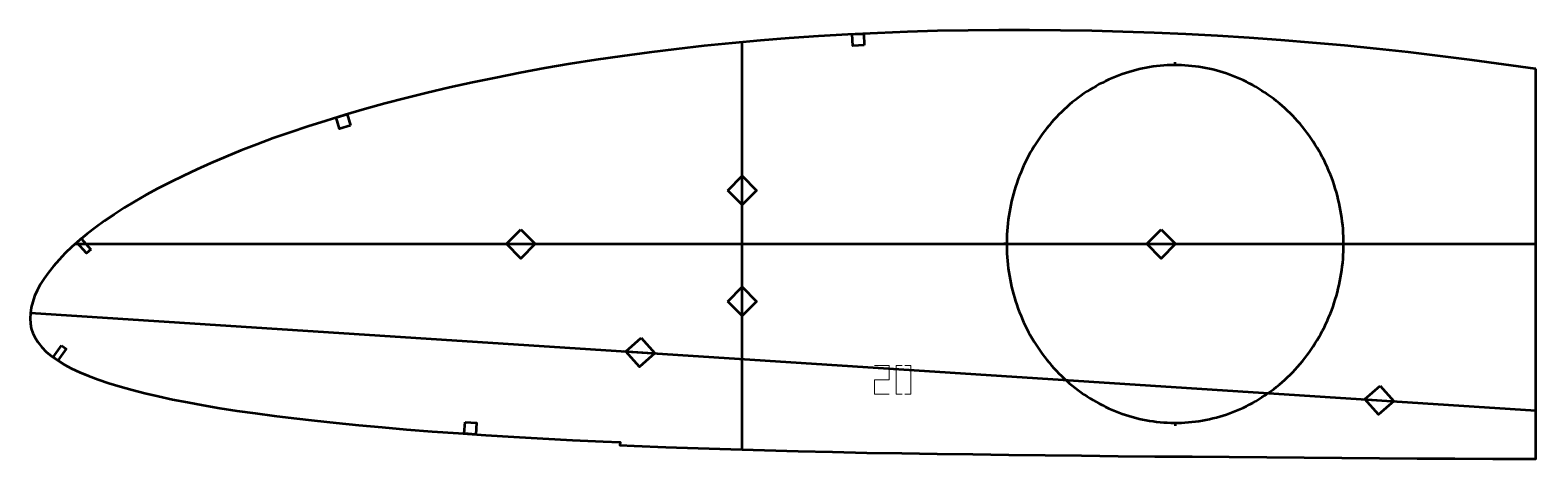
# Model space of a CAD drawing. Header units: metres. Extents: x 9 to 531, y 126 to 274.
import ezdxf

# ---------------------------------------------------------------- set-up
doc = ezdxf.new("R2010")
doc.units = ezdxf.units.M
doc.layers.add('Layer', color=1, linetype='Continuous', lineweight=50)
doc.layers.add('NumLabel', color=1, linetype='Continuous', lineweight=15)

msp = doc.modelspace()

# ---------------------------------------------------------------- linework, layer by layer
at = {"layer": 'Layer', "color": 7}
for p, q in [((255.64, 128.78), (255.64, 269.93)), ((255.64, 212.57), (255.64, 224.57)), ((24.62, 200), (530.58, 200)), ((172.99, 200), (184.99, 200)), ((394.81, 200), (406.81, 200)), ((255.64, 174.13), (255.64, 186.13)), ((9.14, 176.15), (530.58, 142.36)), ((214.42, 162.85), (226.39, 162.07)), ((470.39, 146.26), (482.37, 145.48))]:
    msp.add_line(p, q, dxfattribs=at)
at = {"layer": 'Layer'}
for p, q in [((405.64, 261.96), (405.64, 262.96)), ((347.3, 200), (346.3, 200)), ((463.99, 200), (464.99, 200)), ((405.64, 138.04), (405.64, 137.04))]:
    msp.add_line(p, q, dxfattribs=at)
for points in [[(530.58, 260.62), (530.5, 260.63), (519.48, 262.23), (508.46, 263.72), (497.41, 265.11), (486.36, 266.4), (475.32, 267.6), (464.28, 268.7), (453.26, 269.7), (442.26, 270.58), (431.26, 271.37), (420.28, 272.06), (409.33, 272.65), (398.42, 273.15), (387.55, 273.54), (376.73, 273.82), (365.94, 274), (355.2, 274.09), (344.52, 274.08), (333.9, 273.98), (323.37, 273.79), (312.93, 273.5), (302.57, 273.08), (292.29, 272.56), (282.08, 271.95), (271.98, 271.26), (262, 270.49), (252.16, 269.62), (242.46, 268.63), (232.89, 267.53), (223.43, 266.34), (214.11, 265.08), (204.97, 263.76), (196.03, 262.36), (187.3, 260.87), (178.76, 259.27), (170.39, 257.6), (162.21, 255.89), (154.26, 254.15), (146.57, 252.38), (139.13, 250.53), (131.91, 248.63), (124.9, 246.68), (118.1, 244.7), (111.53, 242.7), (105.18, 240.69), (99.07, 238.66), (93.18, 236.6), (87.51, 234.5), (82.04, 232.37), (76.76, 230.21), (71.67, 228.04), (66.79, 225.85), (62.1, 223.65), (57.62, 221.43), (53.32, 219.2), (49.22, 216.97), (45.32, 214.73), (41.61, 212.49), (38.1, 210.24), (34.78, 207.98), (31.65, 205.73), (28.73, 203.49), (26.02, 201.25), (23.51, 199.01), (21.19, 196.77), (19.07, 194.54), (17.13, 192.32), (15.38, 190.15), (13.85, 188.05), (12.55, 185.99), (11.47, 183.94), (10.6, 181.91), (9.91, 179.92), (9.42, 177.97), (9.12, 176.05), (9.02, 174.23), (9.13, 172.45), (9.44, 170.75), (9.98, 169.1), (10.78, 167.47), (11.83, 165.85), (13.12, 164.25), (14.64, 162.69), (16.42, 161.18), (18.46, 159.72), (20.77, 158.29), (23.34, 156.91), (26.16, 155.57), (29.26, 154.28), (32.64, 153.03), (36.28, 151.81), (40.17, 150.62), (44.33, 149.46), (48.74, 148.33), (53.41, 147.24), (58.33, 146.18), (63.52, 145.15), (68.98, 144.15), (74.69, 143.18), (80.68, 142.25), (86.96, 141.35), (93.52, 140.48), (100.39, 139.63), (107.55, 138.81), (115.04, 138.02), (122.85, 137.26), (130.99, 136.51), (139.45, 135.79), (148.26, 135.1), (157.38, 134.43), (166.83, 133.8), (176.58, 133.19), (186.62, 132.62), (196.93, 132.08), (207.48, 131.58), (213.36, 131.32), (213.31, 130.32), (218.23, 130.11), (229.23, 129.67), (240.42, 129.26), (251.79, 128.89), (263.34, 128.55), (275.05, 128.24), (286.9, 127.96), (298.87, 127.71), (310.95, 127.5), (323.17, 127.31), (335.52, 127.15), (347.99, 127), (360.56, 126.84), (373.2, 126.68), (385.89, 126.54), (398.64, 126.43), (411.48, 126.33), (424.4, 126.23), (437.36, 126.12), (450.36, 126.01), (463.38, 125.92), (476.43, 125.83), (489.5, 125.75), (502.56, 125.67), (515.62, 125.61), (528.7, 125.57), (530.58, 125.56), (530.58, 260.62)], [(297.96, 268.85), (293.97, 268.64), (293.76, 272.64), (297.76, 272.84), (297.96, 268.85)], [(463.99, 200), (463.98, 201.3), (463.94, 202.6), (463.87, 203.9), (463.78, 205.2), (463.67, 206.5), (463.53, 207.79), (463.36, 209.08), (463.17, 210.37), (462.95, 211.65), (462.71, 212.92), (462.44, 214.19), (462.14, 215.46), (461.83, 216.72), (461.48, 217.97), (461.11, 219.21), (460.72, 220.44), (460.31, 221.67), (459.86, 222.88), (459.4, 224.09), (458.91, 225.28), (458.4, 226.46), (457.86, 227.63), (457.31, 228.79), (456.72, 229.94), (456.12, 231.07), (455.49, 232.19), (454.85, 233.3), (454.18, 234.39), (453.49, 235.46), (452.77, 236.52), (452.04, 237.57), (451.29, 238.59), (450.51, 239.6), (449.72, 240.6), (448.91, 241.57), (448.07, 242.53), (447.22, 243.47), (446.35, 244.38), (445.47, 245.28), (444.56, 246.16), (443.64, 247.02), (442.7, 247.86), (441.75, 248.67), (440.78, 249.47), (439.79, 250.24), (438.79, 250.99), (437.77, 251.72), (436.74, 252.43), (435.7, 253.11), (434.64, 253.77), (433.57, 254.4), (432.49, 255.01), (431.39, 255.6), (430.29, 256.16), (429.17, 256.7), (428.04, 257.21), (426.9, 257.7), (425.76, 258.16), (424.6, 258.6), (423.44, 259.01), (422.27, 259.39), (421.09, 259.75), (419.9, 260.08), (418.71, 260.39), (417.51, 260.66), (416.31, 260.91), (415.1, 261.14), (413.89, 261.34), (412.68, 261.51), (411.46, 261.65), (410.24, 261.77), (409.01, 261.86), (407.79, 261.92), (406.56, 261.95), (405.34, 261.96), (404.11, 261.94), (402.89, 261.89), (401.66, 261.81), (400.44, 261.71), (399.22, 261.58), (398, 261.43), (396.79, 261.24), (395.58, 261.03), (394.37, 260.79), (393.17, 260.53), (391.98, 260.24), (390.79, 259.92), (389.61, 259.57), (388.43, 259.2), (387.26, 258.81), (386.1, 258.38), (384.95, 257.93), (383.81, 257.46), (382.68, 256.96), (381.56, 256.43), (380.45, 255.88), (379.35, 255.31), (378.26, 254.71), (377.18, 254.09), (376.12, 253.44), (375.07, 252.77), (374.03, 252.08), (373, 251.36), (372, 250.62), (371, 249.86), (370.02, 249.07), (369.06, 248.27), (368.11, 247.44), (367.18, 246.59), (366.27, 245.72), (365.37, 244.84), (364.49, 243.93), (363.63, 243), (362.79, 242.05), (361.97, 241.09), (361.17, 240.1), (360.38, 239.1), (359.62, 238.08), (358.88, 237.05), (358.15, 236), (357.45, 234.93), (356.77, 233.85), (356.11, 232.75), (355.47, 231.64), (354.86, 230.51), (354.27, 229.37), (353.7, 228.22), (353.15, 227.05), (352.63, 225.87), (352.13, 224.68), (351.65, 223.49), (351.2, 222.28), (350.77, 221.06), (350.36, 219.83), (349.98, 218.59), (349.63, 217.34), (349.3, 216.09), (348.99, 214.83), (348.71, 213.56), (348.46, 212.29), (348.22, 211.01), (348.02, 209.72), (347.84, 208.44), (347.69, 207.15), (347.56, 205.85), (347.45, 204.55), (347.38, 203.25), (347.33, 201.95), (347.3, 200.65), (347.3, 199.35), (347.33, 198.05), (347.38, 196.75), (347.45, 195.45), (347.56, 194.15), (347.69, 192.85), (347.84, 191.56), (348.02, 190.28), (348.22, 188.99), (348.46, 187.71), (348.71, 186.44), (348.99, 185.17), (349.3, 183.91), (349.63, 182.66), (349.98, 181.41), (350.36, 180.17), (350.77, 178.94), (351.2, 177.72), (351.65, 176.51), (352.13, 175.32), (352.63, 174.13), (353.15, 172.95), (353.7, 171.78), (354.27, 170.63), (354.86, 169.49), (355.47, 168.36), (356.11, 167.25), (356.77, 166.15), (357.45, 165.07), (358.15, 164), (358.88, 162.95), (359.62, 161.92), (360.38, 160.9), (361.17, 159.9), (361.97, 158.91), (362.79, 157.95), (363.63, 157), (364.49, 156.07), (365.37, 155.16), (366.27, 154.28), (367.18, 153.41), (368.11, 152.56), (369.06, 151.73), (370.02, 150.93), (371, 150.14), (372, 149.38), (373, 148.64), (374.03, 147.92), (375.07, 147.23), (376.12, 146.56), (377.18, 145.91), (378.26, 145.29), (379.35, 144.69), (380.45, 144.12), (381.56, 143.57), (382.68, 143.04), (383.81, 142.54), (384.95, 142.07), (386.1, 141.62), (387.26, 141.19), (388.43, 140.8), (389.61, 140.43), (390.79, 140.08), (391.98, 139.76), (393.17, 139.47), (394.37, 139.21), (395.58, 138.97), (396.79, 138.76), (398, 138.57), (399.22, 138.42), (400.44, 138.29), (401.66, 138.19), (402.89, 138.11), (404.11, 138.06), (405.34, 138.04), (406.56, 138.05), (407.79, 138.08), (409.01, 138.14), (410.24, 138.23), (411.46, 138.35), (412.68, 138.49), (413.89, 138.66), (415.1, 138.86), (416.31, 139.09), (417.51, 139.34), (418.71, 139.61), (419.9, 139.92), (421.09, 140.25), (422.27, 140.61), (423.44, 140.99), (424.6, 141.4), (425.76, 141.84), (426.9, 142.3), (428.04, 142.79), (429.17, 143.3), (430.29, 143.84), (431.39, 144.4), (432.49, 144.99), (433.57, 145.6), (434.64, 146.23), (435.7, 146.89), (436.74, 147.57), (437.77, 148.28), (438.79, 149.01), (439.79, 149.76), (440.78, 150.53), (441.75, 151.33), (442.7, 152.14), (443.64, 152.98), (444.56, 153.84), (445.47, 154.72), (446.35, 155.62), (447.22, 156.53), (448.07, 157.47), (448.91, 158.43), (449.72, 159.4), (450.51, 160.4), (451.29, 161.41), (452.04, 162.43), (452.77, 163.48), (453.49, 164.54), (454.18, 165.61), (454.85, 166.7), (455.49, 167.81), (456.12, 168.93), (456.72, 170.06), (457.31, 171.21), (457.86, 172.37), (458.4, 173.54), (458.91, 174.72), (459.4, 175.91), (459.86, 177.12), (460.31, 178.33), (460.72, 179.56), (461.11, 180.79), (461.48, 182.03), (461.83, 183.28), (462.14, 184.54), (462.44, 185.81), (462.71, 187.08), (462.95, 188.35), (463.17, 189.63), (463.36, 190.92), (463.53, 192.21), (463.67, 193.5), (463.78, 194.8), (463.87, 196.1), (463.94, 197.4), (463.98, 198.7), (463.99, 200)], [(119.98, 241.09), (116.16, 239.93), (114.99, 243.76), (118.82, 244.92), (119.98, 241.09)], [(250.64, 218.57), (255.64, 223.57), (260.64, 218.57), (255.64, 213.57), (250.64, 218.57)], [(178.99, 205), (183.99, 200), (178.99, 195), (173.99, 200), (178.99, 205)], [(400.81, 205), (405.81, 200), (400.81, 195), (395.81, 200), (400.81, 205)], [(30.04, 198.14), (28.55, 196.81), (25.22, 200.54), (26.72, 201.87), (30.04, 198.14)], [(250.64, 180.13), (255.64, 185.13), (260.64, 180.13), (255.64, 175.13), (250.64, 180.13)], [(220.73, 167.45), (225.39, 162.14), (220.08, 157.47), (215.41, 162.78), (220.73, 167.45)], [(19.92, 164.83), (21.54, 163.66), (18.63, 159.6), (17, 160.76), (19.92, 164.83)], [(476.7, 150.86), (481.37, 145.54), (476.06, 140.88), (471.39, 146.19), (476.7, 150.86)], [(159.68, 138.29), (163.67, 138.02), (163.4, 134.03), (159.41, 134.3), (159.68, 138.29)]]:
    msp.add_lwpolyline(points, close=True, dxfattribs=at)
at = {"layer": 'NumLabel', "color": 1}
for points in [[(301.53, 157.94), (306.53, 157.94), (306.53, 152.94), (301.53, 152.94), (301.53, 147.94), (306.53, 147.94)], [(311.03, 157.94), (309.03, 157.94), (309.03, 147.94), (311.03, 147.94)], [(312.03, 147.94), (314.03, 147.94), (314.03, 157.94), (312.03, 157.94)]]:
    msp.add_lwpolyline(points, dxfattribs=at)

doc.saveas('drawing.dxf')
